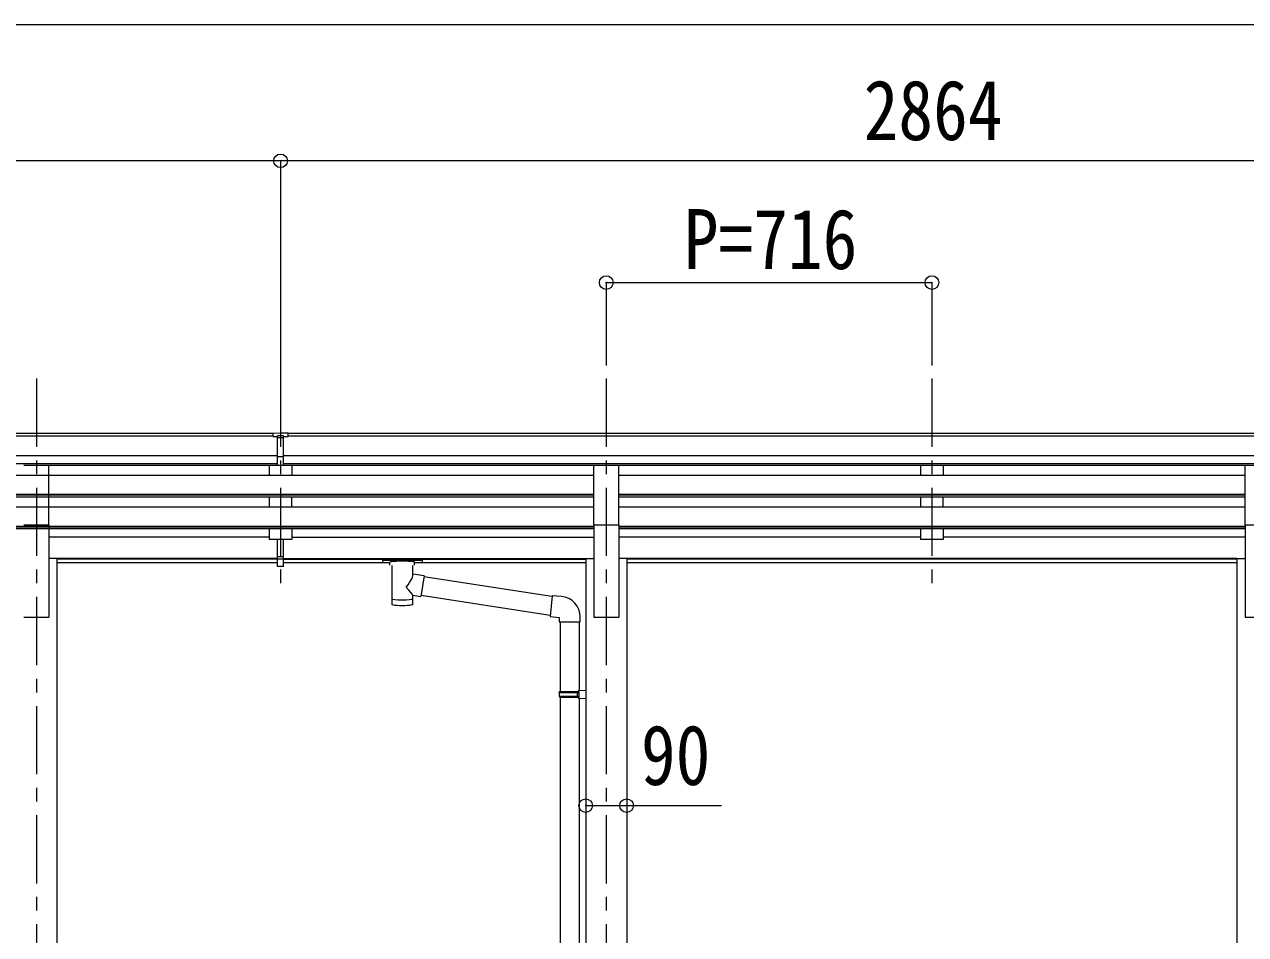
# Model space of a CAD drawing. Units: millimetres at full size, sheet at 1:30. Extents: x -8432 to 8432, y -5820 to 5820.
# Drawn here: x 2203 to 4888, y -1559 to 443 of the extents above; entities that cross this region are included whole.
import ezdxf
from ezdxf.enums import TextEntityAlignment as Align

# ---------------------------------------------------------------- set-up
doc = ezdxf.new("R2010")
doc.units = ezdxf.units.MM
doc.header["$LTSCALE"] = 30
doc.header["$PDMODE"] = 32
doc.header["$PDSIZE"] = 30
doc.linetypes.add('CHAIN1', pattern=[8, 5, -1, 1, -1])
for name, color, linetype, lineweight in [('0-1_本体', 5, 'CHAIN1', 9), ('0-3_ELV2', 4, 'Continuous', 9), ('0-6_OTH_LINE', 6, 'Continuous', 9), ('0-9_OUTLINE', 7, 'Continuous', 9)]:
    doc.layers.add(name, color=color, linetype=linetype, lineweight=lineweight)
doc.styles.add('ＭＳ ゴシック', font='')
doc.styles.get('ＭＳ ゴシック').set_extended_font_data('MS Gothic')

msp = doc.modelspace()

# ---------------------------------------------------------------- linework, layer by layer
at = {"layer": '0-1_本体'}
for p, q in [((2229.16, -336.42), (2229.16, -3510.82)), ((2766.16, -336.41), (2766.16, -813.93)), ((3482.16, -336.41), (3482.16, -3510.82)), ((4198.16, -336.41), (4198.16, -813.93))]:
    msp.add_line(p, q, dxfattribs=at)
at = {"layer": '0-3_ELV2'}
for p, q in [((2749.66, -463.85), (2749.66, -456.01)), ((2749.66, -457.42), (624.66, -457.42)), ((2749.66, -462.64), (624.66, -462.64)), ((2749.66, -463.85), (2759.66, -463.85)), ((2765.97, -461.88), (2759.66, -462.26)), ((2759.66, -527.48), (2759.66, -462.26)), ((2759.66, -465.85), (2772.66, -465.85)), ((2772.66, -462.2), (2765.97, -461.88)), ((2772.66, -527.48), (2772.66, -462.2)), ((2772.66, -462.64), (2772.66, -462.64)), ((5623.66, -457.42), (2782.66, -457.42)), ((5623.66, -462.64), (2782.66, -462.64)), ((2759.66, -506.17), (624.66, -506.17)), ((2759.66, -507.37), (2766.16, -507.53)), ((2766.16, -507.53), (2772.66, -507.37)), ((5623.66, -506.17), (2772.66, -506.17)), ((2759.66, -524.02), (624.66, -524.02)), ((2201.66, -526.45), (2256.66, -526.45)), ((2256.66, -658.25), (2256.66, -526.45)), ((2759.66, -527.27), (2256.66, -527.27)), ((2741.16, -527.37), (2741.16, -549.23)), ((2759.66, -526.42), (2766.16, -526.81)), ((2766.16, -526.81), (2772.66, -526.42)), ((5623.66, -524.02), (2772.66, -524.02)), ((3454.66, -527.27), (2772.66, -527.27)), ((2791.16, -527.37), (2791.16, -549.23)), ((3454.66, -658.25), (3454.66, -526.45)), ((3454.66, -526.45), (3509.66, -526.45)), ((3509.66, -658.25), (3509.66, -526.45)), ((4886.66, -527.27), (3509.66, -527.27)), ((4173.16, -527.37), (4173.16, -549.23)), ((4223.16, -527.37), (4223.16, -549.23)), ((4886.66, -658.25), (4886.66, -526.45)), ((4886.66, -526.45), (4941.66, -526.45)), ((3454.66, -549.33), (2077.66, -549.33)), ((2791.16, -549.23), (2741.16, -549.23)), ((4886.66, -549.33), (3509.66, -549.33)), ((4223.16, -549.23), (4173.16, -549.23)), ((3454.66, -591.21), (2077.66, -591.21)), ((3454.66, -592.71), (2077.66, -592.71)), ((3454.66, -597.02), (2077.66, -597.02)), ((2741.16, -597.02), (2741.16, -619.34)), ((2791.16, -619.34), (2791.16, -597.02)), ((4886.66, -591.21), (3509.66, -591.21)), ((4886.66, -592.71), (3509.66, -592.71)), ((4886.66, -597.02), (3509.66, -597.02)), ((4173.16, -597.02), (4173.16, -619.34)), ((4223.16, -619.34), (4223.16, -597.02)), ((3454.66, -619.44), (2077.66, -619.44)), ((2791.16, -619.34), (2741.16, -619.34)), ((4886.66, -619.44), (3509.66, -619.44)), ((4223.16, -619.34), (4173.16, -619.34)), ((3454.66, -661.31), (2077.66, -661.31)), ((3454.66, -662.81), (2077.66, -662.81)), ((3454.66, -667.13), (2077.66, -667.13)), ((2201.66, -658.25), (2256.66, -658.25)), ((2256.66, -658.25), (2256.66, -860.82)), ((2741.16, -667.13), (2741.16, -690.17)), ((2791.16, -667.13), (2791.16, -690.17)), ((3454.66, -658.25), (3454.66, -860.82)), ((3454.66, -658.25), (3509.66, -658.25)), ((3509.66, -658.25), (3509.66, -860.82)), ((4886.66, -661.31), (3509.66, -661.31)), ((4886.66, -662.81), (3509.66, -662.81)), ((4886.66, -667.13), (3509.66, -667.13)), ((4173.16, -667.13), (4173.16, -690.17)), ((4223.16, -667.13), (4223.16, -690.17)), ((4886.66, -658.25), (4886.66, -860.82)), ((4886.66, -658.25), (4941.66, -658.25)), ((2741.16, -685.23), (2256.66, -685.23)), ((2791.16, -690.17), (2741.16, -690.17)), ((2759.66, -749.9), (2759.66, -690.17)), ((2772.66, -749.9), (2772.66, -690.17)), ((2791.16, -685.23), (3454.66, -685.23)), ((4173.16, -685.23), (3509.66, -685.23)), ((4223.16, -690.17), (4173.16, -690.17)), ((4886.66, -685.23), (4223.16, -685.23)), ((2274.36, -731.82), (2256.66, -731.82)), ((2274.36, -731.82), (2274.36, -2635.82)), ((2759.66, -732.25), (2274.36, -732.25)), ((2759.66, -733.64), (2274.36, -733.64)), ((2759.66, -741.33), (2274.36, -741.33)), ((2759.66, -727.66), (2772.66, -727.66)), ((2759.66, -733.06), (2772.66, -733.06)), ((2759.66, -748.83), (2766.16, -749.23)), ((2766.16, -749.23), (2772.66, -748.83)), ((2772.66, -732.24), (3436.96, -732.24)), ((2772.66, -733.64), (3436.96, -733.64)), ((3006.66, -741.33), (2772.66, -741.33)), ((3436.96, -741.33), (3060.66, -741.33)), ((3436.96, -731.82), (3436.96, -2635.82)), ((3436.96, -731.82), (3454.66, -731.82)), ((3527.36, -731.82), (3509.66, -731.82)), ((3527.36, -731.82), (3527.36, -2635.82)), ((4868.96, -732.24), (3527.36, -732.24)), ((4868.96, -733.64), (3527.36, -733.64)), ((4868.96, -741.33), (3527.36, -741.33)), ((4868.96, -731.82), (4868.96, -2635.82)), ((4868.96, -731.82), (4886.66, -731.82)), ((2201.66, -860.82), (2256.66, -860.82)), ((3454.66, -860.82), (3509.66, -860.82)), ((4886.66, -860.82), (4941.66, -860.82))]:
    msp.add_line(p, q, dxfattribs=at)
for points in [[(2749.66, -456.01), (2767.66, -455.85), (2782.66, -455.98)], [(2772.66, -463.81), (2782.66, -463.72), (2782.66, -455.98)], [(2772.66, -508.47), (2769.4, -508.55), (2766.16, -508.64), (2762.92, -508.55), (2759.66, -508.47)], [(2772.66, -527.48), (2766.16, -527.88), (2759.66, -527.48)], [(2772.66, -749.9), (2766.16, -750.3), (2759.66, -749.9)]]:
    msp.add_lwpolyline(points, dxfattribs=at)
msp.add_ellipse((2790.73, -460.37), major_axis=(24.57, 1.51), ratio=0.121868, start_param=3.1340826, end_param=3.1409615, dxfattribs=at)
at = {"layer": '0-6_OTH_LINE'}
for p, q in [((598.16, 442.58), (5650.16, 442.58)), ((2766.16, 142.58), (618.16, 142.58)), ((5630.16, 142.58), (2766.16, 142.58)), ((2766.16, 142.58), (2766.16, -367)), ((3482.16, -125.07), (3482.16, -307.53)), ((3482.16, -125.07), (4198.16, -125.07)), ((4198.16, -125.07), (4198.16, -307.53)), ((3436.96, -1275.51), (3526.96, -1275.51)), ((3526.96, -1275.51), (3735.46, -1275.51))]:
    msp.add_line(p, q, dxfattribs=at)
for p in [(2766.16, 142.58), (3482.16, -125.07), (4198.16, -125.07), (3436.96, -1275.51), (3526.96, -1275.51)]:
    msp.add_point(p, dxfattribs=at)
at = {"layer": '0-9_OUTLINE'}
for p, q in [((2990.16, -734.42), (2990.16, -740.18)), ((2992.16, -733.75), (3075.16, -733.75)), ((2992.16, -735.93), (3075.16, -735.93)), ((2992.16, -740.84), (3006.66, -740.84)), ((3006.66, -746.48), (3006.66, -739.94)), ((3010.76, -747.4), (3010.74, -832.84)), ((3056.56, -766.15), (3056.56, -747.4)), ((3060.66, -746.48), (3060.66, -739.94)), ((3060.66, -740.84), (3075.16, -740.84)), ((3077.16, -734.42), (3077.16, -740.18)), ((3081.78, -770.05), (3056.56, -766.14)), ((3081.78, -770.05), (3074.76, -815.31)), ((3362.77, -815.71), (3081.47, -772.07)), ((3056.58, -832.84), (3056.56, -812.18)), ((3056.56, -812.49), (3074.76, -815.31)), ((3359.1, -857.64), (3075.03, -813.57)), ((3383.77, -815.67), (3362.94, -813.85)), ((3378.85, -871.41), (3424.85, -871.41)), ((3380.96, -871.41), (3380.96, -1024.88)), ((3422.96, -871.41), (3422.96, -1022.33)), ((3424.85, -871.41), (3424.85, -860.5)), ((3378.96, -1026.88), (3379.96, -1024.88)), ((3378.96, -1026.88), (3422.96, -1026.88)), ((3378.96, -1026.88), (3378.96, -1034.88)), ((3378.96, -1034.88), (3422.96, -1034.88)), ((3378.96, -1034.88), (3379.96, -1036.88)), ((3379.96, -1024.88), (3422.96, -1024.88)), ((3379.96, -1036.88), (3422.96, -1036.88)), ((3380.96, -1036.88), (3380.96, -1800.76)), ((3418.48, -1026.88), (3418.05, -1024.88)), ((3420.96, -1022.38), (3436.96, -1021.91)), ((3420.96, -1024.38), (3420.96, -1022.38)), ((3420.96, -1024.38), (3422.96, -1024.38)), ((3420.96, -1039.38), (3420.96, -1037.38)), ((3420.96, -1039.38), (3436.96, -1039.86)), ((3422.96, -1039.44), (3422.96, -1798.2)), ((3436.96, -1021.91), (3436.96, -1039.86))]:
    msp.add_line(p, q, dxfattribs=at)
for points in [[(2990.16, -734.42), (2990.2, -734.22), (2990.28, -734.08), (2990.38, -733.99), (2990.48, -733.93), (2990.6, -733.88), (2990.89, -733.82), (2991.38, -733.78), (2991.93, -733.76), (2992.16, -733.75)], [(2990.16, -740.18), (2990.2, -740.37), (2990.28, -740.51), (2990.38, -740.6), (2990.48, -740.66), (2990.6, -740.71), (2990.89, -740.77), (2991.38, -740.82), (2991.93, -740.84), (2992.16, -740.84)], [(3075.16, -733.75), (3075.51, -733.76), (3076.04, -733.78), (3076.49, -733.83), (3076.8, -733.91), (3076.97, -734.01), (3077.09, -734.15), (3077.15, -734.33), (3077.16, -734.42)], [(3075.16, -740.84), (3075.51, -740.84), (3076.04, -740.81), (3076.49, -740.76), (3076.8, -740.68), (3076.97, -740.58), (3077.09, -740.44), (3077.15, -740.26), (3077.16, -740.18)], [(3362.94, -813.85), (3358.93, -859.67), (3378.85, -861.41), (3378.85, -871.41)], [(3418.48, -1026.88), (3418.48, -1034.88), (3418.05, -1036.88)], [(3420.96, -1037.38), (3422.96, -1037.38), (3422.96, -1024.38)]]:
    msp.add_lwpolyline(points, dxfattribs=at)
msp.add_arc((3379.85, -860.5), 45, 0, 85, dxfattribs=at)
for centre, major_axis, ratio, start_param, end_param in [((2992.16, -736.15), (2, 0), 0.109601, 1.5707963, 3.1415927), ((3033.66, -739.94), (27, 0), 0.070066, 6.2831853, 9.424778), ((3044.66, -743.92), (16, 0), 0.361356, 6.2636979, 6.2831853), ((3075.16, -736.15), (2, 0), 0.109601, 0, 1.5707963), ((3033.66, -792.69), (-22.81, -26.62), 0.234429, 1.6855472, 3.1268519), ((3036.21, -790.04), (20.32, -22.25), 0.045535, 0.0389954, 1.3075346), ((3033.66, -820.4), (22.91, 0), 0.122865, 3.1415927, 6.2831853), ((3033.66, -832.84), (22.92, 0), 0.101955, 3.1415499, 6.2833984)]:
    msp.add_ellipse(centre, major_axis=major_axis, ratio=ratio, start_param=start_param, end_param=end_param, dxfattribs=at)

# ---------------------------------------------------------------- texts
at = {"layer": '0-6_OTH_LINE', "color": 7, "style": 'ＭＳ ゴシック', "width": 0.85}
for s, p in [('2864', (4048.16, 148.58)), ('P=716', (3652.66, -135.07)), ('90', (3558.46, -1269.69))]:
    msp.add_text(s, height=132, dxfattribs=at).set_placement(p, align=Align.BOTTOM_LEFT)

doc.saveas('drawing.dxf')
